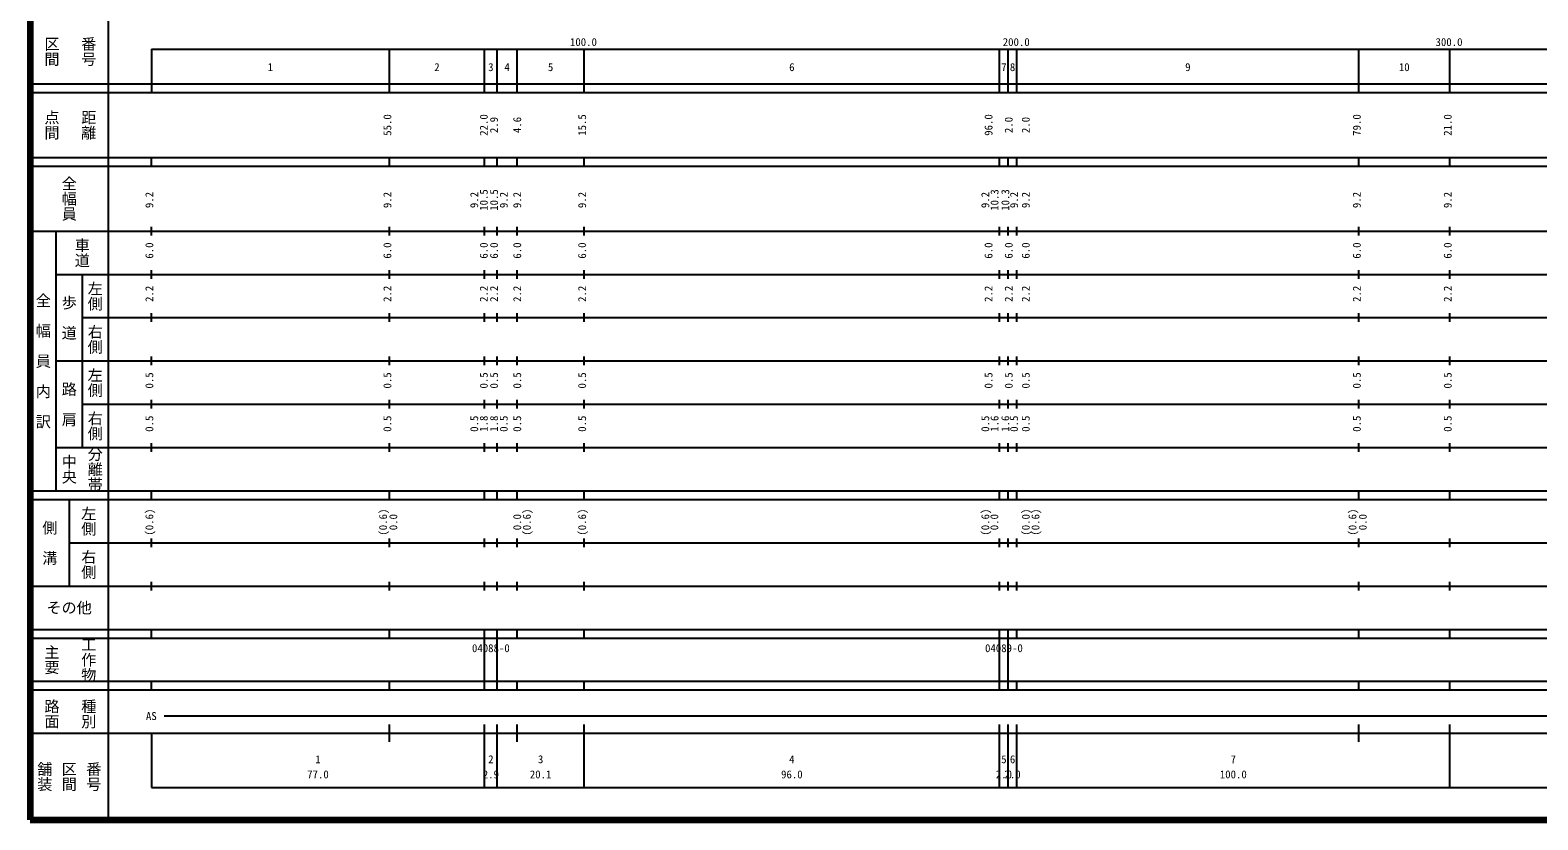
# Model space of a CAD drawing. Units: millimetres on the paper, enlarged 1000 times. Extents: x 40000 to 680000, y 20000 to 380000.
# Drawn here: x 40000 to 388369, y 20000 to 202409 of the extents above; entities that cross this region are included whole.
import ezdxf
from ezdxf.enums import TextEntityAlignment as Align

# ---------------------------------------------------------------- set-up
doc = ezdxf.new("R2010")
doc.units = ezdxf.units.MM
doc.header["$LTSCALE"] = 1000
doc.layers.add('M-TTL', color=2, linetype='Continuous', lineweight=140)
doc.layers.add('M-TTL-BAND', color=7, linetype='Continuous', lineweight=25)
doc.styles.add('@ＭＳ ゴシック', font='')
doc.styles.add('ＭＳ ゴシック', font='')
doc.styles.get('@ＭＳ ゴシック').set_extended_font_data('@MS Gothic')
doc.styles.get('ＭＳ ゴシック').set_extended_font_data('MS Gothic')

msp = doc.modelspace()

# ---------------------------------------------------------------- linework, layer by layer
at = {"layer": 'M-TTL'}
for p, q in [((40000, 380000), (40000, 20000)), ((40000, 20000), (680000, 20000))]:
    msp.add_line(p, q, dxfattribs=at)
at = {"layer": 'M-TTL-BAND'}
for p, q in [((58000, 370000), (58000, 20000)), ((68000, 198000), (579000, 198000)), ((68000, 198000), (68000, 188000)), ((123000, 188000), (123000, 198000)), ((145000, 188000), (145000, 198000)), ((147900, 188000), (147900, 198000)), ((152500, 188000), (152500, 198000)), ((168000, 188000), (168000, 198000)), ((264000, 188000), (264000, 198000)), ((266000, 188000), (266000, 198000)), ((268000, 188000), (268000, 198000)), ((347000, 188000), (347000, 198000)), ((368000, 188000), (368000, 198000)), ((40000, 190000), (579000, 190000)), ((40000, 188000), (579000, 188000)), ((40000, 173000), (579000, 173000)), ((40000, 171000), (579000, 171000)), ((68000, 171000), (68000, 173000)), ((123000, 171000), (123000, 173000)), ((145000, 171000), (145000, 173000)), ((147900, 171000), (147900, 173000)), ((152500, 171000), (152500, 173000)), ((168000, 171000), (168000, 173000)), ((264000, 171000), (264000, 173000)), ((266000, 171000), (266000, 173000)), ((268000, 171000), (268000, 173000)), ((347000, 171000), (347000, 173000)), ((368000, 171000), (368000, 173000)), ((68000, 155000), (68000, 157000)), ((123000, 155000), (123000, 157000)), ((145000, 155000), (145000, 157000)), ((147900, 155000), (147900, 157000)), ((152500, 155000), (152500, 157000)), ((168000, 155000), (168000, 157000)), ((264000, 155000), (264000, 157000)), ((266000, 155000), (266000, 157000)), ((268000, 155000), (268000, 157000)), ((347000, 155000), (347000, 157000)), ((368000, 155000), (368000, 157000)), ((40000, 156000), (579000, 156000)), ((46000, 96000), (46000, 156000)), ((68000, 145000), (68000, 147000)), ((123000, 145000), (123000, 147000)), ((145000, 145000), (145000, 147000)), ((147900, 145000), (147900, 147000)), ((152500, 145000), (152500, 147000)), ((168000, 145000), (168000, 147000)), ((264000, 145000), (264000, 147000)), ((266000, 145000), (266000, 147000)), ((268000, 145000), (268000, 147000)), ((347000, 145000), (347000, 147000)), ((368000, 145000), (368000, 147000)), ((46000, 146000), (579000, 146000)), ((52000, 146000), (52000, 106000)), ((52000, 136000), (579000, 136000)), ((68000, 135000), (68000, 137000)), ((123000, 135000), (123000, 137000)), ((145000, 135000), (145000, 137000)), ((147900, 135000), (147900, 137000)), ((152500, 135000), (152500, 137000)), ((168000, 135000), (168000, 137000)), ((264000, 135000), (264000, 137000)), ((266000, 135000), (266000, 137000)), ((268000, 135000), (268000, 137000)), ((347000, 135000), (347000, 137000)), ((368000, 135000), (368000, 137000)), ((46000, 126000), (579000, 126000)), ((68000, 125000), (68000, 127000)), ((123000, 125000), (123000, 127000)), ((145000, 125000), (145000, 127000)), ((147900, 125000), (147900, 127000)), ((152500, 125000), (152500, 127000)), ((168000, 125000), (168000, 127000)), ((264000, 125000), (264000, 127000)), ((266000, 125000), (266000, 127000)), ((268000, 125000), (268000, 127000)), ((347000, 125000), (347000, 127000)), ((368000, 125000), (368000, 127000)), ((52000, 116000), (579000, 116000)), ((68000, 115000), (68000, 117000)), ((123000, 115000), (123000, 117000)), ((145000, 115000), (145000, 117000)), ((147900, 115000), (147900, 117000)), ((152500, 115000), (152500, 117000)), ((168000, 115000), (168000, 117000)), ((264000, 115000), (264000, 117000)), ((266000, 115000), (266000, 117000)), ((268000, 115000), (268000, 117000)), ((347000, 115000), (347000, 117000)), ((368000, 115000), (368000, 117000)), ((46000, 106000), (579000, 106000)), ((68000, 105000), (68000, 107000)), ((123000, 105000), (123000, 107000)), ((145000, 105000), (145000, 107000)), ((147900, 105000), (147900, 107000)), ((152500, 105000), (152500, 107000)), ((168000, 105000), (168000, 107000)), ((264000, 105000), (264000, 107000)), ((266000, 105000), (266000, 107000)), ((268000, 105000), (268000, 107000)), ((347000, 105000), (347000, 107000)), ((368000, 105000), (368000, 107000)), ((40000, 96000), (579000, 96000)), ((68000, 94000), (68000, 96000)), ((123000, 94000), (123000, 96000)), ((145000, 94000), (145000, 96000)), ((147900, 94000), (147900, 96000)), ((152500, 94000), (152500, 96000)), ((168000, 94000), (168000, 96000)), ((264000, 94000), (264000, 96000)), ((266000, 94000), (266000, 96000)), ((268000, 94000), (268000, 96000)), ((347000, 94000), (347000, 96000)), ((368000, 94000), (368000, 96000)), ((40000, 94000), (579000, 94000)), ((49000, 94000), (49000, 74000)), ((49000, 84000), (579000, 84000)), ((68000, 83000), (68000, 85000)), ((123000, 83000), (123000, 85000)), ((145000, 83000), (145000, 85000)), ((147900, 83000), (147900, 85000)), ((152500, 83000), (152500, 85000)), ((168000, 83000), (168000, 85000)), ((264000, 83000), (264000, 85000)), ((266000, 83000), (266000, 85000)), ((268000, 83000), (268000, 85000)), ((347000, 83000), (347000, 85000)), ((368000, 83000), (368000, 85000)), ((40000, 74000), (579000, 74000)), ((68000, 73000), (68000, 75000)), ((123000, 73000), (123000, 75000)), ((145000, 73000), (145000, 75000)), ((147900, 73000), (147900, 75000)), ((152500, 73000), (152500, 75000)), ((168000, 73000), (168000, 75000)), ((264000, 73000), (264000, 75000)), ((266000, 73000), (266000, 75000)), ((268000, 73000), (268000, 75000)), ((347000, 73000), (347000, 75000)), ((368000, 73000), (368000, 75000)), ((40000, 64000), (579000, 64000)), ((68000, 62000), (68000, 64000)), ((123000, 62000), (123000, 64000)), ((145000, 62000), (145000, 64000)), ((147900, 62000), (147900, 64000)), ((152500, 62000), (152500, 64000)), ((168000, 62000), (168000, 64000)), ((264000, 62000), (264000, 64000)), ((266000, 62000), (266000, 64000)), ((268000, 62000), (268000, 64000)), ((347000, 62000), (347000, 64000)), ((368000, 62000), (368000, 64000)), ((40000, 62000), (579000, 62000)), ((145000, 52000), (145000, 62000)), ((147900, 52000), (147900, 62000)), ((264000, 52000), (264000, 62000)), ((266000, 52000), (266000, 62000)), ((40000, 52000), (579000, 52000)), ((40000, 50000), (579000, 50000)), ((68000, 50000), (68000, 52000)), ((123000, 50000), (123000, 52000)), ((145000, 50000), (145000, 52000)), ((147900, 50000), (147900, 52000)), ((152500, 50000), (152500, 52000)), ((168000, 50000), (168000, 52000)), ((264000, 50000), (264000, 52000)), ((266000, 50000), (266000, 52000)), ((268000, 50000), (268000, 52000)), ((347000, 50000), (347000, 52000)), ((368000, 50000), (368000, 52000)), ((71000, 44000), (565000, 44000)), ((123000, 38000), (123000, 42000)), ((145000, 27500), (145000, 42000)), ((147900, 27500), (147900, 42000)), ((152500, 38000), (152500, 42000)), ((168000, 27500), (168000, 42000)), ((264000, 27500), (264000, 42000)), ((266000, 27500), (266000, 42000)), ((268000, 27500), (268000, 42000)), ((347000, 38000), (347000, 42000)), ((368000, 27500), (368000, 42000)), ((40000, 40000), (579000, 40000)), ((68000, 40000), (68000, 27500)), ((68000, 27500), (579000, 27500))]:
    msp.add_line(p, q, dxfattribs=at)

# ---------------------------------------------------------------- texts
at = {"layer": 'M-TTL-BAND', "style": '@ＭＳ ゴシック'}
for s, p in [('区間', (45000, 197500)), ('番号', (53500, 197500)), ('点間', (45000, 180500)), ('距離', (53500, 180500)), ('全幅員', (49000, 163500)), ('車道', (52000, 151000)), ('左側', (55000, 141000)), ('全\u3000幅\u3000員\u3000内\u3000訳', (43000, 126000)), ('歩\u3000道', (49000, 136000)), ('右側', (55000, 131000)), ('左側', (55000, 121000)), ('路\u3000肩', (49000, 116000)), ('右側', (55000, 111000)), ('分離帯', (55000, 101000)), ('中央', (49000, 101000)), ('左側', (53500, 89000)), ('側\u3000溝', (44500, 84000)), ('右側', (53500, 79000)), ('主要', (45000, 57000)), ('工作物', (53500, 57000)), ('路面', (45000, 44500)), ('種別', (53500, 44500)), ('舗装', (43333, 30000)), ('区間', (49000, 30000)), ('番号', (54667, 30000))]:
    msp.add_text(s, height=2566, rotation=270, dxfattribs=at).set_placement(p, align=Align.MIDDLE_CENTER)
at = {"layer": 'M-TTL-BAND', "style": 'ＭＳ ゴシック'}
for s, p in [('100.0', (167844, 198195)), ('200.0', (267844, 198195)), ('300.0', (367844, 198195)), ('1', (95500, 192405)), ('2', (134000, 192405)), ('3', (146450, 192405)), ('4', (150200, 192405)), ('5', (160250, 192405)), ('6', (216000, 192405)), ('7', (265000, 192405)), ('8', (267000, 192405)), ('9', (307500, 192405)), ('10', (357500, 192405)), ('AS', (68000, 42500)), ('1', (106500, 32523)), ('2', (146450, 32523)), ('3', (157950, 32523)), ('4', (216000, 32523)), ('5', (265000, 32523)), ('6', (267000, 32523)), ('7', (318000, 32523)), ('77.0', (106500, 29033)), ('2.9', (146450, 29033)), ('20.1', (157950, 29033)), ('96.0', (216000, 29033)), ('2.0', (265000, 29033)), ('2.0', (267000, 29033)), ('100.0', (318000, 29033))]:
    msp.add_text(s, height=1833, dxfattribs=at).set_placement(p, align=Align.BOTTOM_CENTER)
for s, p in [('55.0', (124000, 180500)), ('22.0', (146276, 180500)), ('2.9', (148645, 180500)), ('4.6', (154000, 180500)), ('15.5', (169000, 180500)), ('96.0', (262903, 180500)), ('2.0', (267564, 180500)), ('2.0', (271502, 180500)), ('79.0', (348000, 180500)), ('21.0', (369000, 180500)), ('9.2', (69000, 163174)), ('9.2', (124000, 163174)), ('9.2', (144072, 163174)), ('10.5', (146276, 163174)), ('10.5', (148645, 163174)), ('9.2', (150888, 163174)), ('9.2', (154000, 163174)), ('9.2', (169000, 163174)), ('9.2', (262153, 163174)), ('10.3', (264292, 163174)), ('10.3', (266785, 163174)), ('9.2', (268802, 163174)), ('9.2', (271502, 163174)), ('9.2', (348000, 163174)), ('9.2', (369000, 163174)), ('6.0', (69000, 151500)), ('6.0', (124000, 151500)), ('6.0', (146276, 151500)), ('6.0', (148645, 151500)), ('6.0', (154000, 151500)), ('6.0', (169000, 151500)), ('6.0', (262903, 151500)), ('6.0', (267564, 151500)), ('6.0', (271502, 151500)), ('6.0', (348000, 151500)), ('6.0', (369000, 151500)), ('2.2', (69000, 141500)), ('2.2', (124000, 141500)), ('2.2', (146276, 141500)), ('2.2', (148645, 141500)), ('2.2', (154000, 141500)), ('2.2', (169000, 141500)), ('2.2', (262903, 141500)), ('2.2', (267564, 141500)), ('2.2', (271502, 141500)), ('2.2', (348000, 141500)), ('2.2', (369000, 141500)), ('0.5', (69000, 121500)), ('0.5', (124000, 121500)), ('0.5', (146276, 121500)), ('0.5', (148645, 121500)), ('0.5', (154000, 121500)), ('0.5', (169000, 121500)), ('0.5', (262903, 121500)), ('0.5', (267564, 121500)), ('0.5', (271502, 121500)), ('0.5', (348000, 121500)), ('0.5', (369000, 121500)), ('0.5', (69000, 111500)), ('0.5', (124000, 111500)), ('0.5', (144072, 111500)), ('1.8', (146276, 111500)), ('1.8', (148645, 111500)), ('0.5', (150888, 111500)), ('0.5', (154000, 111500)), ('0.5', (169000, 111500)), ('0.5', (262153, 111500)), ('1.6', (264292, 111500)), ('1.6', (266785, 111500)), ('0.5', (268802, 111500)), ('0.5', (271502, 111500)), ('0.5', (348000, 111500)), ('0.5', (369000, 111500)), ('(0.6)', (69000, 88764)), ('(0.6)', (123000, 88764)), ('(0.6)', (156223, 88764)), ('(0.6)', (169000, 88764)), ('(0.6)', (262153, 88764)), ('(0.0)', (271502, 88764)), ('(0.6)', (273755, 88764)), ('(0.6)', (347000, 88764)), ('0.0', (125370, 88764)), ('0.0', (154000, 88764)), ('0.0', (264236, 88764)), ('0.0', (349370, 88764))]:
    msp.add_text(s, height=1833, rotation=90, dxfattribs=at).set_placement(p, align=Align.BOTTOM_CENTER)
for s, height, p in [('その他', 2566, (49000, 69000)), ('04088-0', 1833, (146450, 59655)), ('04089-0', 1833, (265000, 59655))]:
    msp.add_text(s, height=height, dxfattribs=at).set_placement(p, align=Align.MIDDLE_CENTER)

doc.saveas('drawing.dxf')
